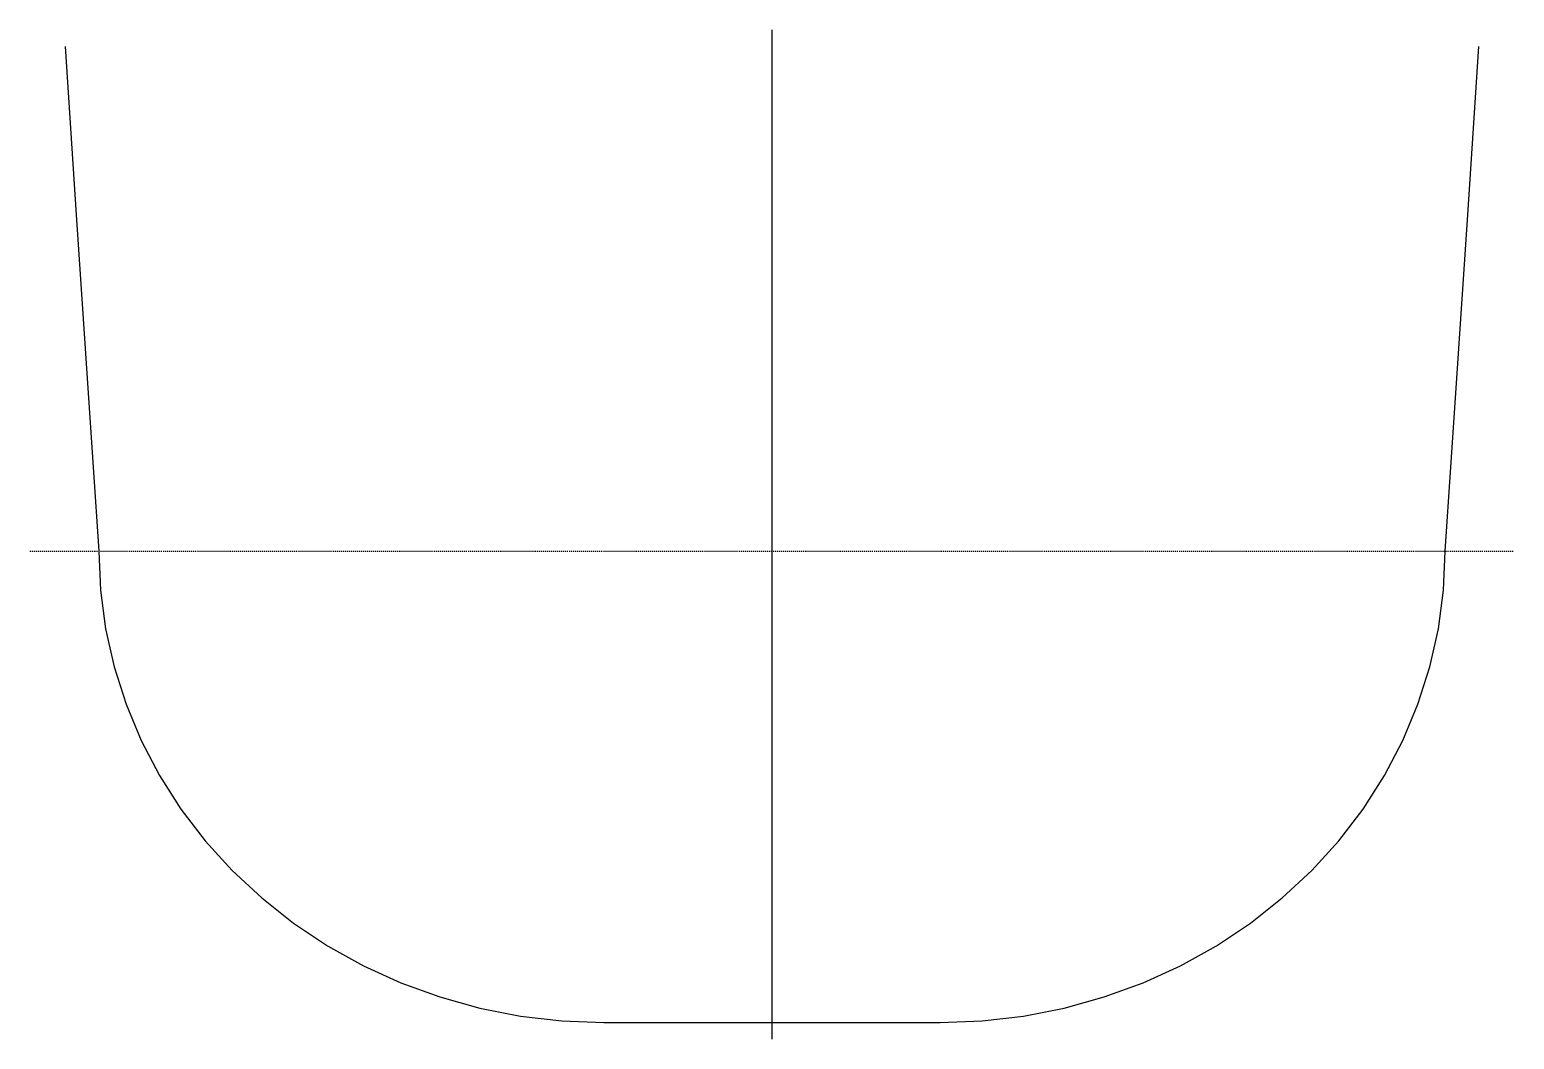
# Model space of a CAD drawing. Header units: millimetres. Extents: x -220 to 220, y -145 to 155.
import ezdxf

# ---------------------------------------------------------------- set-up
doc = ezdxf.new("R2010")
doc.units = ezdxf.units.MM
doc.linetypes.add('DASHED', pattern=[0.6, 0.3, -0.3])

msp = doc.modelspace()

# ---------------------------------------------------------------- linework, layer by layer
at = {"layer": 'CL', "color": 3}
msp.add_line((0, -145), (0, 155), dxfattribs=at)
at = {"layer": 'DWL', "color": 5, "linetype": 'DASHED'}
msp.add_line((-220.5, 0), (220.5, 0), dxfattribs=at)
at = {"layer": 'SECTION', "color": 1}
msp.add_lwpolyline([(-210, 150), (-206.67, 100), (-203.33, 50), (-200, 0), (-199.49, -11.56), (-197.95, -23.04), (-195.41, -34.37), (-191.87, -45.46), (-187.37, -56.24), (-181.92, -66.63), (-175.57, -76.57), (-168.37, -85.99), (-160.36, -94.82), (-151.59, -103), (-142.13, -110.48), (-132.04, -117.2), (-121.39, -123.13), (-110.25, -128.21), (-98.7, -132.41), (-86.82, -135.72), (-74.69, -138.09), (-62.39, -139.52), (-50, -140), (-25, -140), (0, -140), (25, -140), (50, -140), (62.39, -139.52), (74.69, -138.09), (86.82, -135.72), (98.7, -132.41), (110.25, -128.21), (121.39, -123.13), (132.04, -117.2), (142.13, -110.48), (151.59, -103), (160.36, -94.82), (168.37, -85.99), (175.57, -76.57), (181.92, -66.63), (187.37, -56.24), (191.87, -45.46), (195.41, -34.37), (197.95, -23.04), (199.49, -11.56), (200, 0), (203.33, 50), (206.67, 100), (210, 150)], dxfattribs=at)

doc.saveas('drawing.dxf')
